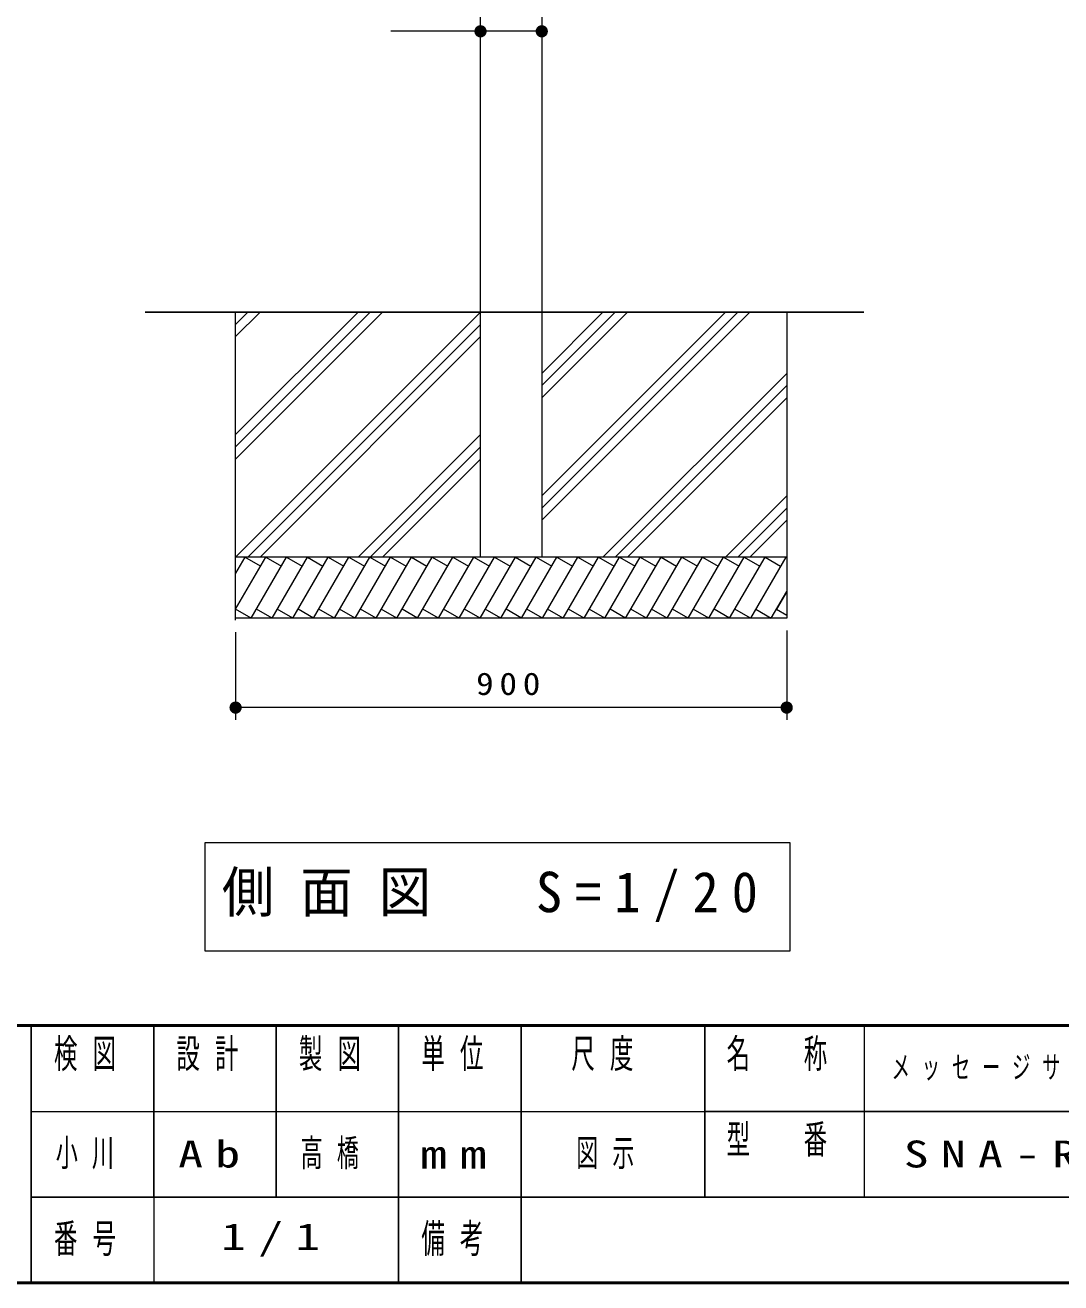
# Model space of a CAD drawing. Units: millimetres on the paper, scale 1:20. Extents: x -365 to 0, y 0 to 257.
# Drawn here: x -238 to -153.4, y 0 to 102.7 of the extents above; entities that cross this region are included whole.
import ezdxf

# ---------------------------------------------------------------- set-up
doc = ezdxf.new("R2010")
doc.units = ezdxf.units.MM
doc.layers.add('1_20', color=7, linetype='Continuous', lineweight=13)
doc.layers.add('NAKAMURA図枠', color=7, linetype='Continuous', lineweight=13)
doc.layers.add('図データ（99）', color=7, linetype='Continuous')
doc.styles.add('ＭＳ ゴシック', font='')
doc.styles.get('ＭＳ ゴシック').set_extended_font_data('MS Gothic')

# ---------------------------------------------------------------- blocks, each defined once
blk = doc.blocks.new('filled_dot')
at = {"color": 0, "linetype": 'Continuous', "lineweight": -2, "const_width": 1.25}
blk.add_lwpolyline([(-0.625, 0, 1), (0.625, 0, 1)], format="xyb", close=True, dxfattribs=at)

msp = doc.modelspace()

# ---------------------------------------------------------------- linework, layer by layer
at = {"layer": '1_20'}
for p, q in [((-200.815, 59.259), (-200.815, 128.759)), ((-195.815, 128.759), (-195.815, 59.259)), ((-220.815, 54.116), (-220.815, 79.259)), ((-220.815, 59.259), (-200.815, 79.259)), ((-220.815, 69.259), (-210.815, 79.259)), ((-220.815, 68.259), (-209.815, 79.259)), ((-220.815, 67.259), (-208.815, 79.259)), ((-220.815, 78.259), (-219.815, 79.259)), ((-220.815, 77.259), (-218.815, 79.259)), ((-195.815, 74.259), (-190.815, 79.259)), ((-195.815, 73.259), (-189.815, 79.259)), ((-195.815, 72.259), (-188.815, 79.259)), ((-195.815, 64.259), (-180.815, 79.259)), ((-195.815, 63.259), (-179.815, 79.259)), ((-195.815, 62.259), (-178.815, 79.259)), ((-175.815, 79.259), (-175.815, 54.259)), ((-219.815, 59.259), (-200.815, 78.259)), ((-218.815, 59.259), (-200.815, 77.259)), ((-190.815, 59.259), (-175.815, 74.259)), ((-189.815, 59.259), (-175.815, 73.259)), ((-188.815, 59.259), (-175.815, 72.259)), ((-210.815, 59.259), (-200.815, 69.259)), ((-209.815, 59.259), (-200.815, 68.259)), ((-208.815, 59.259), (-200.815, 67.259)), ((-180.815, 59.259), (-175.815, 64.259)), ((-179.815, 59.259), (-175.815, 63.259)), ((-178.815, 59.259), (-175.815, 62.259)), ((-175.815, 59.259), (-220.815, 59.259)), ((-220.815, 54.994), (-218.353, 59.259)), ((-220.051, 59.259), (-220.815, 57.936)), ((-218.777, 58.523), (-220.051, 59.259)), ((-219.541, 54.259), (-216.654, 59.259)), ((-218.353, 59.259), (-217.079, 58.523)), ((-217.842, 54.259), (-214.955, 59.259)), ((-216.654, 59.259), (-215.38, 58.523)), ((-216.144, 54.259), (-213.257, 59.259)), ((-214.955, 59.259), (-213.681, 58.523)), ((-214.445, 54.259), (-211.558, 59.259)), ((-213.257, 59.259), (-211.983, 58.523)), ((-212.746, 54.259), (-209.86, 59.259)), ((-211.558, 59.259), (-210.284, 58.523)), ((-211.048, 54.259), (-208.161, 59.259)), ((-209.86, 59.259), (-208.586, 58.523)), ((-209.349, 54.259), (-206.462, 59.259)), ((-208.161, 59.259), (-206.887, 58.523)), ((-207.65, 54.259), (-204.763, 59.259)), ((-206.462, 59.259), (-205.188, 58.523)), ((-205.952, 54.259), (-203.065, 59.259)), ((-204.763, 59.259), (-203.489, 58.523)), ((-204.253, 54.259), (-201.366, 59.259)), ((-203.065, 59.259), (-201.791, 58.523)), ((-202.554, 54.259), (-199.667, 59.259)), ((-201.366, 59.259), (-200.092, 58.523)), ((-200.856, 54.259), (-197.969, 59.259)), ((-199.667, 59.259), (-198.393, 58.523)), ((-199.157, 54.259), (-196.27, 59.259)), ((-197.969, 59.259), (-196.695, 58.523)), ((-197.458, 54.259), (-194.571, 59.259)), ((-196.27, 59.259), (-194.996, 58.523)), ((-195.76, 54.259), (-192.873, 59.259)), ((-194.571, 59.259), (-193.297, 58.523)), ((-194.061, 54.259), (-191.174, 59.259)), ((-192.873, 59.259), (-191.599, 58.523)), ((-192.362, 54.259), (-189.475, 59.259)), ((-191.174, 59.259), (-189.9, 58.523)), ((-190.664, 54.259), (-187.777, 59.259)), ((-189.475, 59.259), (-188.201, 58.523)), ((-188.965, 54.259), (-186.078, 59.259)), ((-187.777, 59.259), (-186.503, 58.523)), ((-187.266, 54.259), (-184.379, 59.259)), ((-186.078, 59.259), (-184.804, 58.523)), ((-185.568, 54.259), (-182.681, 59.259)), ((-184.379, 59.259), (-183.105, 58.523)), ((-183.869, 54.259), (-180.982, 59.259)), ((-182.681, 59.259), (-181.407, 58.523)), ((-182.17, 54.259), (-179.283, 59.259)), ((-180.982, 59.259), (-179.708, 58.523)), ((-180.472, 54.259), (-177.585, 59.259)), ((-179.283, 59.259), (-178.009, 58.523)), ((-175.886, 59.259), (-178.773, 54.259)), ((-177.585, 59.259), (-176.311, 58.523)), ((-175.815, 59.218), (-175.886, 59.259)), ((-177.074, 54.259), (-175.815, 56.44)), ((-175.815, 56.44), (-176.65, 54.994)), ((-219.541, 54.259), (-220.815, 54.994)), ((-217.842, 54.259), (-219.116, 54.994)), ((-216.144, 54.259), (-217.418, 54.994)), ((-214.445, 54.259), (-215.719, 54.994)), ((-212.746, 54.259), (-214.02, 54.994)), ((-211.048, 54.259), (-212.322, 54.994)), ((-209.349, 54.259), (-210.623, 54.994)), ((-207.65, 54.259), (-208.924, 54.994)), ((-205.952, 54.259), (-207.226, 54.994)), ((-204.253, 54.259), (-205.527, 54.994)), ((-202.554, 54.259), (-203.828, 54.994)), ((-200.856, 54.259), (-202.13, 54.994)), ((-199.157, 54.259), (-200.431, 54.994)), ((-197.458, 54.259), (-198.732, 54.994)), ((-195.76, 54.259), (-197.034, 54.994)), ((-194.061, 54.259), (-195.335, 54.994)), ((-192.362, 54.259), (-193.636, 54.994)), ((-190.664, 54.259), (-191.938, 54.994)), ((-188.965, 54.259), (-190.239, 54.994)), ((-187.266, 54.259), (-188.54, 54.994)), ((-185.568, 54.259), (-186.842, 54.994)), ((-183.869, 54.259), (-185.143, 54.994)), ((-182.17, 54.259), (-183.444, 54.994)), ((-180.472, 54.259), (-181.746, 54.994)), ((-178.773, 54.259), (-180.047, 54.994)), ((-178.348, 54.994), (-177.074, 54.259)), ((-176.65, 54.994), (-175.815, 54.512)), ((-175.815, 54.259), (-220.815, 54.259)), ((-223.34, 35.913), (-223.34, 27.113)), ((-175.54, 35.913), (-223.34, 35.913)), ((-175.54, 27.113), (-175.54, 35.913)), ((-223.34, 27.113), (-175.54, 27.113))]:
    msp.add_line(p, q, dxfattribs=at)
at = {"layer": '1_20', "color": 70}
for p, q in [((-195.815, 102.186), (-208.153, 102.186)), ((-220.815, 53.116), (-220.815, 45.969)), ((-175.815, 53.259), (-175.815, 45.969)), ((-175.815, 46.969), (-220.815, 46.969))]:
    msp.add_line(p, q, dxfattribs=at)
at = {"layer": '1_20', "color": 20, "lineweight": 25}
msp.add_line((-169.503, 79.259), (-228.198, 79.259), dxfattribs=at)
at = {"layer": 'NAKAMURA図枠', "lineweight": 50}
for p, q in [((-365, 21), (0, 21)), ((-365, 0), (0, 0))]:
    msp.add_line(p, q, dxfattribs=at)
at = {"layer": 'NAKAMURA図枠', "color": 211, "lineweight": 25}
for p, q in [((-237.5, 21), (-237.5, 0)), ((-227.5, 21), (-227.5, 7)), ((-217.5, 21), (-217.5, 7)), ((-207.5, 21), (-207.5, 0)), ((-197.5, 21), (-197.5, 7)), ((-182.5, 21), (-182.5, 7)), ((-182.5, 14), (-70, 14)), ((-237.5, 7), (0, 7))]:
    msp.add_line(p, q, dxfattribs=at)
at = {"layer": 'NAKAMURA図枠'}
for p, q in [((-169.5, 21), (-169.5, 7)), ((-237.5, 14), (-182.5, 14)), ((-227.5, 7), (-227.5, 0))]:
    msp.add_line(p, q, dxfattribs=at)
at = {"layer": 'NAKAMURA図枠', "lineweight": 25}
msp.add_line((-197.5, 7), (-197.5, 0), dxfattribs=at)

# ---------------------------------------------------------------- block references
at = {"layer": '1_20', "color": 70, "xscale": 0.4, "yscale": 0.4}
for p in [(-200.815, 102.186), (-220.815, 46.969)]:
    msp.add_blockref('filled_dot', p, dxfattribs=at)
at = {"layer": '1_20', "color": 70, "xscale": 0.4, "yscale": 0.4, "rotation": 180}
for p in [(-195.815, 102.186), (-175.815, 46.969)]:
    msp.add_blockref('filled_dot', p, dxfattribs=at)

# ---------------------------------------------------------------- texts
at = {"layer": '1_20', "color": 70, "insert": (-198.315, 47.969), "char_height": 1.833, "attachment_point": 8, "style": 'ＭＳ ゴシック'}
msp.add_mtext('\\T1.33;\\W1.15;900', dxfattribs=at)
at = {"layer": '1_20', "insert": (-221.94, 31.513), "char_height": 3.299, "attachment_point": 4, "style": 'ＭＳ ゴシック'}
msp.add_mtext('\\T1.5;\\W0.95;側面図\u3000S=1/20', dxfattribs=at)
at = {"layer": 'NAKAMURA図枠', "color": 4, "char_height": 2.346, "style": 'ＭＳ ゴシック'}
for s, insert, attachment_point in [('\\T1.64;\\W0.6;検図', (-232.5, 19.9), 2), ('\\T1.64;\\W0.6;設計', (-222.5, 19.9), 2), ('\\T1.64;\\W0.6;製図', (-212.5, 19.9), 2), ('\\T1.64;\\W0.6;単位', (-202.5, 19.9), 2), ('\\T1.64;\\W0.6;尺度', (-190.25, 19.9), 2), ('\\T1.64;\\W0.6;名\u3000称', (-176, 19.9), 2), ('\\T1.64;\\W0.6;型\u3000番', (-176, 12.9), 2), ('\\T1.5;\\W1.35;mm', (-202.5, 10.5), 5), ('\\T1.64;\\W0.6;備考', (-202.5, 3.5), 5), ('\\T1.64;\\W0.6;番号', (-232.5, 3.5), 5)]:
    msp.add_mtext(s, dxfattribs=dict(at, insert=insert, attachment_point=attachment_point))
at = {"layer": '図データ（99）', "attachment_point": 4, "style": 'ＭＳ ゴシック'}
for s, insert, char_height in [('\\T1.64;\\W0.6;メッセージサイン（ソーラー）', (-167.25, 17.5), 1.833), ('\\T1.64;\\W0.6;小川', (-235.5, 10.5), 2.199), ('\\T1.5;\\W1.35;Ab', (-225.5, 10.5), 2.199), ('\\T1.64;\\W0.6;高橋', (-215.5, 10.5), 2.199), ('\\T1.64;\\W0.6;図示', (-193, 10.5), 2.199), ('\\T1.5;\\W1.35;SNA-RGL1510', (-166.25, 10.5), 2.199), ('\\T1.5;\\W1.35;1/1', (-222, 3.5), 2.199)]:
    msp.add_mtext(s, dxfattribs=dict(at, insert=insert, char_height=char_height))

doc.saveas('drawing.dxf')
